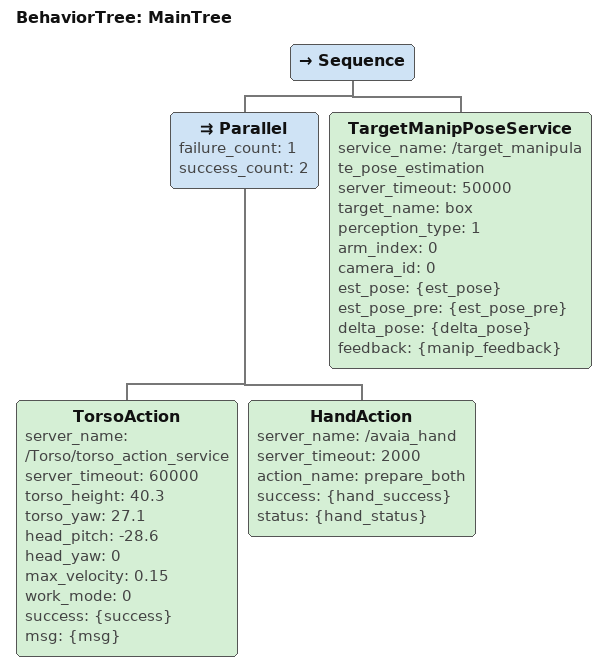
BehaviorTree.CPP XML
<?xml version="1.0" encoding="UTF-8"?>
<root BTCPP_format="4"
      main_tree_to_execute="MainTree">
    <BehaviorTree ID="MainTree">
            <Sequence>
                <Parallel failure_count="1"
                          success_count="2">
                    <TorsoAction server_name="/Torso/torso_action_service"
                                server_timeout="60000"
                                torso_height="40.3"
                                torso_yaw="27.1"
                                head_pitch="-28.6"
                                head_yaw="0"
                                max_velocity="0.15"
                                work_mode="0"
                                success="{success}"
                                msg="{msg}"/>
                    <HandAction server_name="/avaia_hand"
                                server_timeout="2000"
                                action_name="prepare_both"
                                success="{hand_success}"
                                status="{hand_status}"/>
                </Parallel>
                <TargetManipPoseService service_name="/target_manipulate_pose_estimation"
                            server_timeout="50000"
                            target_name="box"
                            perception_type="1"
                            arm_index = "0"
                            camera_id="0"
                            est_pose="{est_pose}"
                            est_pose_pre="{est_pose_pre}"
                            delta_pose="{delta_pose}"
                            feedback="{manip_feedback}"/>
            </Sequence>
    </BehaviorTree>
</root>
